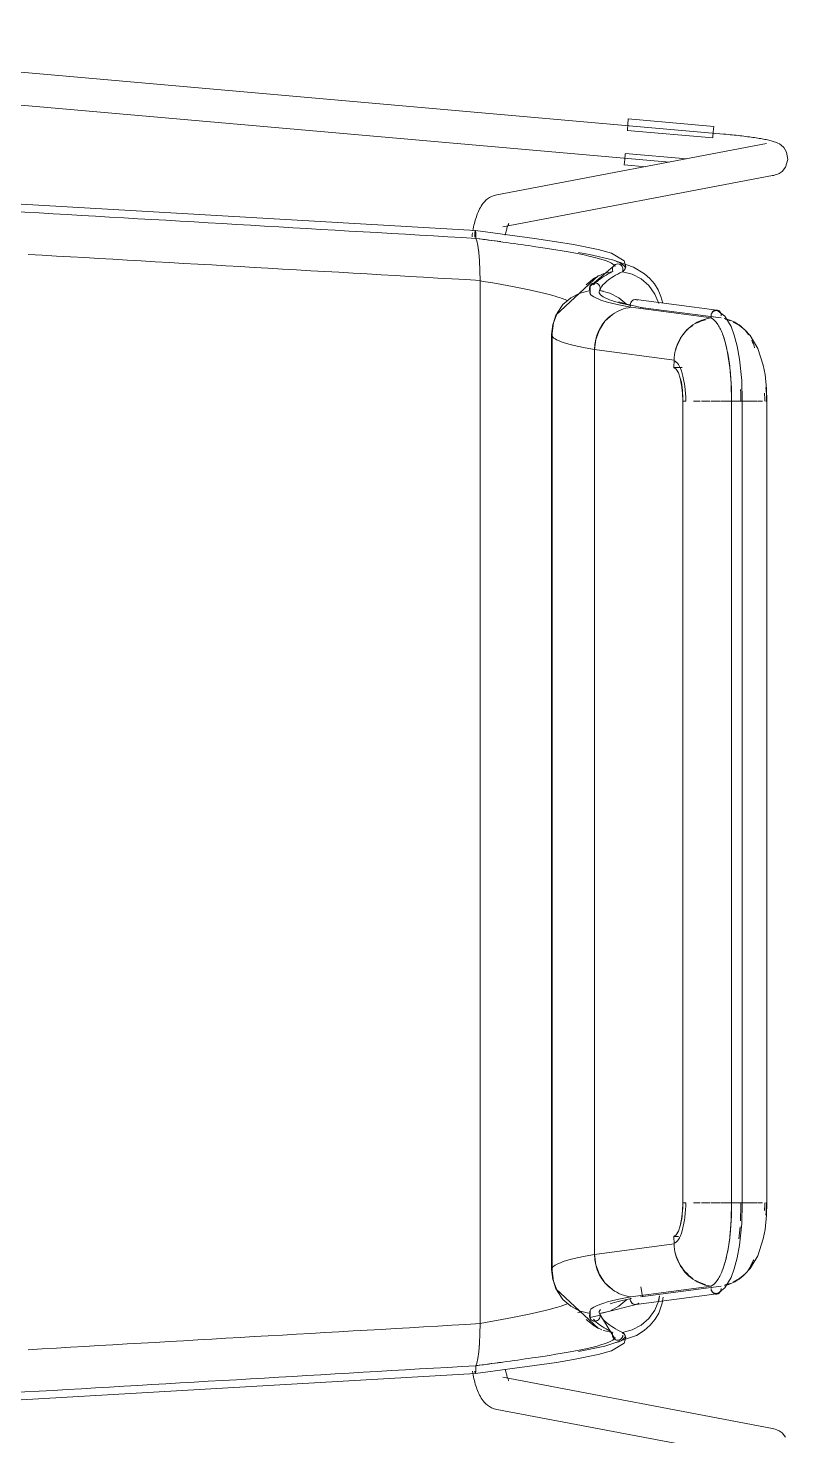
# Model space of a CAD drawing. Header units: millimetres. Extents: x 155927 to 295199, y -4084 to 97293.
# Drawn here: x 228215 to 228495, y 23719 to 24236 of the extents above; entities that cross this region are included whole.
import ezdxf

# ---------------------------------------------------------------- set-up
doc = ezdxf.new("R2010")
doc.units = ezdxf.units.MM
doc.header["$MEASUREMENT"] = 0
doc.layers.add('I-FURN', color=8, linetype='CONTINUOUS', lineweight=9)

msp = doc.modelspace()

# ---------------------------------------------------------------- linework, layer by layer
at = {"layer": 'I-FURN'}
for p, q in [((228471.19, 24197.33), (228027.87, 24236.28)), ((228026.82, 24224.33), (228451.32, 24187.03)), ((228435.99, 24200.86), (228436.17, 24202.91)), ((228436.17, 24202.91), (228467.58, 24200.15)), ((228435.8, 24198.68), (228467.21, 24195.92)), ((228435.81, 24198.8), (228435.99, 24200.86)), ((228467.4, 24198.11), (228467.22, 24196.04)), ((228467.58, 24200.15), (228467.4, 24198.11)), ((228471.35, 24197.32), (228471.19, 24197.33)), ((228472.1, 24197.25), (228471.35, 24197.32)), ((228487.04, 24193.85), (228387.75, 24175.04)), ((228472.85, 24197.18), (228472.1, 24197.25)), ((228473.6, 24197.11), (228472.85, 24197.18)), ((228474.34, 24197.04), (228473.6, 24197.11)), ((228475.08, 24196.96), (228474.34, 24197.04)), ((228475.81, 24196.88), (228475.08, 24196.96)), ((228476.54, 24196.8), (228475.81, 24196.88)), ((228477.26, 24196.72), (228476.54, 24196.8)), ((228477.97, 24196.64), (228477.26, 24196.72)), ((228478.66, 24196.55), (228477.97, 24196.64)), ((228479.35, 24196.47), (228478.66, 24196.55)), ((228480.03, 24196.38), (228479.35, 24196.47)), ((228480.69, 24196.29), (228480.03, 24196.38)), ((228481.34, 24196.2), (228480.69, 24196.29)), ((228481.97, 24196.11), (228481.34, 24196.2)), ((228482.59, 24196.02), (228481.97, 24196.11)), ((228483.2, 24195.93), (228482.59, 24196.02)), ((228483.78, 24195.84), (228483.2, 24195.93)), ((228484.35, 24195.75), (228483.78, 24195.84)), ((228484.9, 24195.66), (228484.35, 24195.75)), ((228485.44, 24195.56), (228484.9, 24195.66)), ((228485.95, 24195.47), (228485.44, 24195.56)), ((228486.45, 24195.37), (228485.95, 24195.47)), ((228486.92, 24195.28), (228486.45, 24195.37)), ((228487.38, 24195.18), (228486.92, 24195.28)), ((228487.83, 24195.08), (228487.38, 24195.18)), ((228488.25, 24194.98), (228487.83, 24195.08)), ((228488.67, 24194.88), (228488.25, 24194.98)), ((228489.07, 24194.77), (228488.67, 24194.88)), ((228489.46, 24194.66), (228489.07, 24194.77)), ((228489.86, 24194.53), (228489.46, 24194.66)), ((228490.26, 24194.39), (228489.86, 24194.53)), ((228490.69, 24194.22), (228490.26, 24194.39)), ((228491.17, 24194), (228490.69, 24194.22)), ((228491.73, 24193.7), (228491.17, 24194)), ((228492.43, 24193.22), (228491.73, 24193.7)), ((228493.34, 24192.37), (228492.43, 24193.22)), ((228494.38, 24190.71), (228493.34, 24192.37)), ((228434.68, 24186), (228434.86, 24188.04)), ((228434.86, 24188.04), (228435.04, 24190.11)), ((228457.66, 24188.24), (228435.06, 24190.23)), ((228494.03, 24185.2), (228494.86, 24187.95)), ((228494.86, 24187.95), (228494.38, 24190.71)), ((228389.98, 24163.25), (228489.27, 24182.06)), ((228434.68, 24186), (228442.58, 24185.3)), ((228489.69, 24182.15), (228489.27, 24182.06)), ((228490.2, 24182.29), (228489.69, 24182.15)), ((228490.82, 24182.5), (228490.2, 24182.29)), ((228491.62, 24182.88), (228490.82, 24182.5)), ((228492.71, 24183.62), (228491.62, 24182.88)), ((228494.03, 24185.2), (228492.71, 24183.62)), ((228379.9, 24161.85), (228047.99, 24181.14)), ((228382.42, 24171.4), (228382.06, 24170.87)), ((228382.82, 24171.94), (228382.42, 24171.4)), ((228383.27, 24172.47), (228382.82, 24171.94)), ((228383.79, 24172.99), (228383.27, 24172.47)), ((228384.38, 24173.5), (228383.79, 24172.99)), ((228385.07, 24173.98), (228384.38, 24173.5)), ((228385.86, 24174.42), (228385.07, 24173.98)), ((228386.76, 24174.78), (228385.86, 24174.42)), ((228387.75, 24175.04), (228386.76, 24174.78)), ((228380.06, 24166.33), (228379.88, 24165.72)), ((228380.26, 24166.94), (228380.06, 24166.33)), ((228380.46, 24167.53), (228380.26, 24166.94)), ((228380.68, 24168.11), (228380.46, 24167.53)), ((228380.92, 24168.68), (228380.68, 24168.11)), ((228381.17, 24169.24), (228380.92, 24168.68)), ((228381.44, 24169.79), (228381.17, 24169.24)), ((228381.73, 24170.33), (228381.44, 24169.79)), ((228382.06, 24170.87), (228381.73, 24170.33)), ((228379.12, 24162.44), (228378.99, 24161.74)), ((228379.25, 24163.12), (228379.12, 24162.44)), ((228379.39, 24163.79), (228379.25, 24163.12)), ((228379.55, 24164.44), (228379.39, 24163.79)), ((228379.71, 24165.09), (228379.55, 24164.44)), ((228379.88, 24165.72), (228379.71, 24165.09)), ((228379.75, 24161.31), (228379.72, 24160.93)), ((228379.72, 24160.93), (228379.75, 24161.31)), ((228379.8, 24161.6), (228379.75, 24161.31)), ((228379.75, 24161.31), (228379.8, 24161.6)), ((228379.8, 24161.6), (228379.85, 24161.79)), ((228379.85, 24161.78), (228379.8, 24161.6)), ((228379.9, 24161.85), (228379.85, 24161.78)), ((228379.85, 24161.79), (228379.9, 24161.85)), ((228379.9, 24161.85), (228391.76, 24160.29)), ((228379.95, 24161.77), (228379.9, 24161.85)), ((228379.9, 24161.85), (228379.95, 24161.78)), ((228379.95, 24161.78), (228380, 24161.59)), ((228380, 24161.58), (228379.95, 24161.77)), ((228380, 24161.59), (228380.05, 24161.29)), ((228380.05, 24161.28), (228380, 24161.58)), ((228380.05, 24161.29), (228380.08, 24160.9)), ((228380.08, 24160.9), (228380.05, 24161.28)), ((228391.11, 24161.17), (228391, 24160.7)), ((228391.21, 24161.62), (228391.11, 24161.17)), ((228391.32, 24162.04), (228391.21, 24161.62)), ((228391.42, 24162.43), (228391.32, 24162.04)), ((228391.53, 24162.8), (228391.42, 24162.43)), ((228391.64, 24163.13), (228391.53, 24162.8)), ((228391.74, 24163.44), (228391.64, 24163.13)), ((228391.85, 24163.71), (228391.74, 24163.44)), ((228391.94, 24163.94), (228391.85, 24163.71)), ((228392.03, 24164.13), (228391.94, 24163.94)), ((228392.1, 24164.29), (228392.03, 24164.13)), ((228392.15, 24164.37), (228392.1, 24164.29)), ((228392.19, 24164.45), (228392.15, 24164.37)), ((228392.21, 24164.47), (228392.19, 24164.45)), ((228378.77, 24160.33), (228378.67, 24159.6)), ((228378.87, 24161.04), (228378.77, 24160.33)), ((228379.69, 24160.48), (228379.68, 24159.99)), ((228379.68, 24159.99), (228379.69, 24160.48)), ((228379.68, 24159.99), (228379.69, 24159.49)), ((228379.69, 24159.49), (228379.68, 24159.99)), ((228379.72, 24160.93), (228379.69, 24160.48)), ((228379.69, 24160.48), (228379.72, 24160.93)), ((228380.1, 24160.44), (228380.08, 24160.9)), ((228380.08, 24160.9), (228380.1, 24160.45)), ((228380.09, 24158.98), (228380.11, 24159.45)), ((228380.11, 24159.45), (228380.09, 24158.98)), ((228380.09, 24158.98), (228380.49, 24158.08)), ((228380.49, 24158.08), (228380.09, 24158.98)), ((228380.1, 24160.45), (228380.11, 24159.95)), ((228380.11, 24159.95), (228380.1, 24160.44)), ((228380.11, 24159.45), (228380.11, 24159.95)), ((228380.11, 24159.95), (228380.11, 24159.45)), ((228380.49, 24158.08), (228380.85, 24156.34)), ((228380.85, 24156.33), (228380.49, 24158.08)), ((228380.85, 24156.33), (228381.16, 24153.87)), ((228381.17, 24153.84), (228380.85, 24156.33)), ((228391, 24160.7), (228390.91, 24160.21)), ((228391.76, 24160.29), (228401.68, 24158.94)), ((228401.68, 24158.94), (228409.7, 24157.76)), ((228409.7, 24157.76), (228416.02, 24156.72)), ((228416.02, 24156.72), (228425.04, 24154.92)), ((228381.17, 24153.84), (228381.4, 24150.78)), ((228381.41, 24150.74), (228381.17, 24153.84)), ((228381.4, 24150.74), (228381.56, 24147.26)), ((228381.56, 24147.2), (228381.41, 24150.74)), ((228421.88, 24153.01), (228417.81, 24153.74)), ((228430.4, 24151.12), (228421.88, 24153.01)), ((228425.04, 24154.92), (228430.03, 24153.51)), ((228430.03, 24153.51), (228434.67, 24150.74)), ((228438.03, 24148.44), (228430.4, 24151.12)), ((228434.67, 24150.74), (228435.2, 24148.56)), ((228381.56, 24147.2), (228381.62, 24143.51)), ((228381.62, 24143.43), (228381.56, 24147.2)), ((228431.43, 24149.41), (228422.01, 24141.29)), ((228426.88, 24146), (228423.56, 24144.36)), ((228423.56, 24144.35), (228426.89, 24145.99)), ((228430.5, 24146.79), (228426.88, 24146)), ((228426.89, 24145.99), (228430.5, 24146.79)), ((228430.32, 24147.76), (228430.41, 24148.25)), ((228430.41, 24148.25), (228430.32, 24147.76)), ((228430.35, 24147.26), (228430.32, 24147.76)), ((228430.32, 24147.76), (228430.35, 24147.26)), ((228430.5, 24146.79), (228430.35, 24147.26)), ((228430.35, 24147.26), (228430.5, 24146.79)), ((228430.41, 24148.25), (228430.62, 24148.7)), ((228430.62, 24148.7), (228430.41, 24148.25)), ((228430.62, 24148.7), (228430.93, 24149.08)), ((228430.93, 24149.08), (228430.62, 24148.7)), ((228430.93, 24149.08), (228431.34, 24149.37)), ((228431.34, 24149.37), (228430.93, 24149.08)), ((228431.16, 24149.26), (228431.37, 24149.39)), ((228431.34, 24149.37), (228431.8, 24149.55)), ((228431.8, 24149.55), (228431.34, 24149.37)), ((228431.8, 24149.55), (228432.28, 24149.61)), ((228432.28, 24149.61), (228431.8, 24149.55)), ((228432.28, 24149.61), (228432.77, 24149.53)), ((228432.77, 24149.54), (228432.28, 24149.61)), ((228433.22, 24149.34), (228432.77, 24149.54)), ((228432.77, 24149.53), (228433.22, 24149.34)), ((228433.22, 24149.34), (228433.61, 24149.04)), ((228433.62, 24149.04), (228433.22, 24149.34)), ((228433.61, 24149.04), (228433.92, 24148.65)), ((228433.92, 24148.65), (228433.62, 24149.04)), ((228433.92, 24148.65), (228434.12, 24148.2)), ((228434.12, 24148.2), (228433.92, 24148.65)), ((228434.15, 24147.2), (228433.98, 24146.73)), ((228433.99, 24146.73), (228434.15, 24147.21)), ((228437.62, 24145.83), (228433.99, 24146.73)), ((228434.12, 24148.2), (228434.19, 24147.7)), ((228434.19, 24147.7), (228434.12, 24148.2)), ((228434.19, 24147.7), (228434.15, 24147.2)), ((228434.15, 24147.21), (228434.19, 24147.7)), ((228435.2, 24148.56), (228434.91, 24147.64)), ((228440.94, 24144.09), (228437.62, 24145.83)), ((228442.14, 24145.94), (228438.03, 24148.44)), ((228444.1, 24144.2), (228442.14, 24145.94)), ((228381.62, 23760.03), (228381.62, 24143.43)), ((228381.62, 24143.43), (228381.62, 23760.03)), ((228425.23, 24145.3), (228409.54, 24130.7)), ((228423.56, 24144.36), (228420.72, 24141.96)), ((228420.72, 24141.96), (228423.56, 24144.35)), ((228421.99, 24141.24), (228421.91, 24140.74)), ((228421.91, 24140.74), (228421.99, 24141.23)), ((228421.95, 24140.24), (228421.91, 24140.74)), ((228421.91, 24140.74), (228421.95, 24140.25)), ((228422.19, 24141.69), (228421.99, 24141.24)), ((228421.99, 24141.23), (228422.2, 24141.68)), ((228422.14, 24141.59), (228422.09, 24138.71)), ((228422.51, 24142.07), (228422.19, 24141.69)), ((228422.2, 24141.68), (228422.51, 24142.07)), ((228422.51, 24142.07), (228422.91, 24142.36)), ((228422.91, 24142.36), (228422.51, 24142.07)), ((228422.91, 24142.36), (228423.37, 24142.55)), ((228423.37, 24142.55), (228422.91, 24142.36)), ((228423.86, 24142.62), (228423.37, 24142.55)), ((228423.37, 24142.55), (228423.86, 24142.61)), ((228424.35, 24142.55), (228423.86, 24142.62)), ((228423.86, 24142.61), (228424.35, 24142.55)), ((228424.35, 24142.55), (228424.81, 24142.36)), ((228424.81, 24142.36), (228424.35, 24142.55)), ((228424.81, 24142.36), (228425.22, 24142.07)), ((228425.22, 24142.07), (228424.81, 24142.36)), ((228425.22, 24142.07), (228425.53, 24141.68)), ((228425.53, 24141.69), (228425.22, 24142.07)), ((228425.73, 24141.24), (228425.53, 24141.69)), ((228425.53, 24141.68), (228425.73, 24141.23)), ((228425.9, 24140.45), (228425.72, 24140.02)), ((228425.82, 24140.74), (228425.73, 24141.24)), ((228425.73, 24141.23), (228425.81, 24140.74)), ((228425.81, 24140.74), (228425.78, 24140.24)), ((228425.78, 24140.25), (228425.82, 24140.74)), ((228443.76, 24141.61), (228440.94, 24144.09)), ((228445.94, 24138.53), (228443.76, 24141.61)), ((228445.79, 24142.22), (228444.1, 24144.2)), ((228447.16, 24140.03), (228445.79, 24142.22)), ((228412.13, 24134.62), (228415.01, 24137.13)), ((228415, 24137.13), (228412.13, 24134.62)), ((228418.4, 24138.88), (228415, 24137.13)), ((228415.01, 24137.13), (228418.39, 24138.88)), ((228422.11, 24139.78), (228418.4, 24138.88)), ((228421.95, 24140.25), (228422.11, 24139.78)), ((228422.11, 24139.77), (228421.95, 24140.24)), ((228425.78, 24140.24), (228425.61, 24139.77)), ((228425.61, 24139.77), (228427.04, 24139.54)), ((228425.62, 24139.78), (228425.78, 24140.25)), ((228429.33, 24138.88), (228425.62, 24139.78)), ((228432.73, 24137.13), (228429.33, 24138.88)), ((228432.69, 24135.62), (228435.13, 24134.87)), ((228435.6, 24134.62), (228432.73, 24137.13)), ((228437.17, 24135.55), (228436.98, 24135.09)), ((228437.47, 24135.93), (228437.17, 24135.55)), ((228437.86, 24136.22), (228437.47, 24135.93)), ((228438.3, 24136.41), (228437.86, 24136.22)), ((228438.77, 24136.48), (228438.3, 24136.41)), ((228439.24, 24136.41), (228438.77, 24136.48)), ((228439, 24136.47), (228468.78, 24132.61)), ((228439.68, 24136.23), (228439.24, 24136.41)), ((228447.34, 24135.01), (228445.94, 24138.53)), ((228448.19, 24137.66), (228447.16, 24140.03)), ((228448.85, 24135.15), (228448.19, 24137.66)), ((228410.13, 24131.8), (228408.41, 24127.34)), ((228409.96, 24131.49), (228408.59, 24127.92)), ((228408.6, 24127.91), (228409.96, 24131.48)), ((228409.54, 24130.7), (228408.83, 24128.78)), ((228409.96, 24131.48), (228412.13, 24134.62)), ((228412.13, 24134.62), (228409.96, 24131.49)), ((228430.33, 24131.01), (228427.59, 24128.52)), ((228435.13, 24134.87), (228441.42, 24133.49)), ((228436.98, 24135.09), (228436.9, 24134.6)), ((228436.9, 24134.6), (228436.94, 24134.11)), ((228437.09, 24133.64), (228466.79, 24129.79)), ((228440.64, 24133.62), (228470.33, 24129.77)), ((228464.54, 24130.52), (228469.14, 24129.92)), ((228469.27, 24132.25), (228471.66, 24130.36)), ((228471.66, 24130.36), (228473.96, 24126.53)), ((228408.41, 24127.34), (228407.97, 24123.59)), ((228408.59, 24127.92), (228408.12, 24124.12)), ((228408.12, 24124.12), (228408.6, 24127.91)), ((228425.51, 24125.4), (228424.19, 24121.86)), ((228427.59, 24128.52), (228425.51, 24125.4)), ((228473.96, 24126.53), (228475.15, 24123.36)), ((228474.77, 24128.23), (228477.04, 24126.9)), ((228477.04, 24126.9), (228479.11, 24125.23)), ((228479.11, 24125.23), (228480.94, 24123.25)), ((228407.97, 24123.59), (228407.97, 23818.79)), ((228408.12, 23779.34), (228408.12, 24124.12)), ((228408.12, 24124.12), (228408.12, 23779.34)), ((228424.19, 24121.86), (228423.72, 24118.09)), ((228471.01, 24123.32), (228470.82, 24123.83)), ((228471.89, 24120.49), (228471.01, 24123.32)), ((228472.69, 24116.99), (228471.89, 24120.49)), ((228475.15, 24123.36), (228476.23, 24119.32)), ((228480.94, 24123.25), (228483.81, 24118.53)), ((228423.72, 24118.09), (228452.99, 24114.23)), ((228423.72, 23785.38), (228423.72, 24118.09)), ((228423.72, 24118.09), (228423.72, 23785.38)), ((228473.52, 24111.56), (228472.69, 24116.99)), ((228476.23, 24119.32), (228477.1, 24114.61)), ((228477.1, 24114.61), (228477.9, 24106.72)), ((228483.81, 24118.53), (228485.83, 24112.38)), ((228452.99, 24114.23), (228452.93, 24111.51)), ((228455.93, 24111.51), (228452.93, 24111.51)), ((228452.93, 24111.51), (228453.79, 24110.87)), ((228453.79, 24110.87), (228454.58, 24109.52)), ((228454.58, 24109.52), (228455.25, 24107.54)), ((228474, 24105.57), (228473.52, 24111.56)), ((228485.83, 24112.38), (228486.48, 24108.89)), ((228455.25, 24107.54), (228455.76, 24105.05)), ((228455.76, 24105.05), (228456.08, 24102.2)), ((228474.08, 24099.16), (228474, 24105.57)), ((228477.9, 24106.72), (228478.05, 24099.16)), ((228486.48, 24108.89), (228487, 24103.68)), ((228456.08, 24102.2), (228456.18, 24099.16)), ((228456.18, 24099.16), (228456.18, 23804.31)), ((228456.24, 23804.31), (228456.24, 24099.16)), ((228460.1, 24099.16), (228462.56, 24099.16)), ((228463.08, 24099.16), (228464.49, 24099.16)), ((228466.19, 24099.16), (228464.48, 24099.16)), ((228466.55, 24099.16), (228470.11, 24099.16)), ((228474.11, 24099.16), (228470.3, 24099.16)), ((228470.3, 24099.16), (228474.11, 24099.16)), ((228474.08, 24099.16), (228474.08, 23804.31)), ((228474.09, 24099.16), (228478.05, 24099.16)), ((228474.2, 24099.16), (228474.09, 24099.16)), ((228474.42, 24099.16), (228474.2, 24099.16)), ((228474.75, 24099.16), (228474.42, 24099.16)), ((228475.17, 24099.16), (228474.75, 24099.16)), ((228475.64, 24099.16), (228475.17, 24099.16)), ((228476.14, 24099.16), (228475.64, 24099.16)), ((228476.63, 24099.16), (228476.14, 24099.16)), ((228477.09, 24099.16), (228476.63, 24099.16)), ((228477.48, 24099.16), (228477.09, 24099.16)), ((228477.78, 24099.16), (228477.48, 24099.16)), ((228477.98, 24099.16), (228477.78, 24099.16)), ((228480.83, 24099.16), (228477.8, 24099.16)), ((228477.8, 24099.16), (228480.82, 24099.16)), ((228478.05, 24099.16), (228477.98, 24099.16)), ((228478.05, 23804.31), (228478.05, 24099.16)), ((228480.99, 24099.16), (228483.56, 24099.16)), ((228483.84, 24099.16), (228485.59, 24099.16)), ((228486.78, 24099.16), (228487.07, 24099.16)), ((228487.08, 24099.16), (228486.91, 24099.16)), ((228487, 24103.68), (228487.08, 24099.16)), ((228487.08, 23804.31), (228487.08, 24099.16)), ((228407.97, 23818.79), (228407.97, 23779.88)), ((228456.18, 23804.31), (228456.08, 23801.27)), ((228462.56, 23804.31), (228460.1, 23804.31)), ((228464.49, 23804.31), (228463.08, 23804.31)), ((228464.48, 23804.31), (228466.19, 23804.31)), ((228470.11, 23804.31), (228466.55, 23804.31)), ((228470.3, 23804.31), (228474.11, 23804.31)), ((228474.11, 23804.31), (228470.3, 23804.31)), ((228474.01, 23798.08), (228474.08, 23804.31)), ((228478.05, 23804.31), (228474.2, 23804.31)), ((228474.2, 23804.31), (228474.42, 23804.31)), ((228474.42, 23804.31), (228474.75, 23804.31)), ((228474.75, 23804.31), (228475.17, 23804.31)), ((228475.17, 23804.31), (228475.64, 23804.31)), ((228475.64, 23804.31), (228476.14, 23804.31)), ((228476.14, 23804.31), (228476.63, 23804.31)), ((228476.63, 23804.31), (228477.09, 23804.31)), ((228477.09, 23804.31), (228477.48, 23804.31)), ((228477.48, 23804.31), (228477.78, 23804.31)), ((228477.78, 23804.31), (228477.98, 23804.31)), ((228477.8, 23804.31), (228480.83, 23804.31)), ((228480.82, 23804.31), (228477.8, 23804.31)), ((228477.9, 23796.75), (228478.05, 23804.31)), ((228477.98, 23804.31), (228478.05, 23804.31)), ((228483.56, 23804.31), (228480.99, 23804.31)), ((228485.59, 23804.31), (228483.84, 23804.31)), ((228487.07, 23804.31), (228486.78, 23804.31)), ((228486.91, 23804.31), (228487.08, 23804.31)), ((228487, 23799.79), (228487.08, 23804.31)), ((228456.08, 23801.27), (228455.76, 23798.42)), ((228486.48, 23794.58), (228487, 23799.79)), ((228454.58, 23793.94), (228453.79, 23792.59)), ((228455.25, 23795.93), (228454.58, 23793.94)), ((228455.76, 23798.42), (228455.25, 23795.93)), ((228473.47, 23791.52), (228474.01, 23798.08)), ((228477.1, 23788.86), (228477.9, 23796.75)), ((228485.83, 23791.08), (228486.48, 23794.58)), ((228452.99, 23789.24), (228423.72, 23785.38)), ((228453.79, 23792.59), (228452.93, 23791.95)), ((228452.93, 23791.95), (228454.59, 23791.95)), ((228452.93, 23791.95), (228452.99, 23789.24)), ((228472.88, 23787.51), (228473.47, 23791.52)), ((228476.23, 23784.14), (228477.1, 23788.86)), ((228483.81, 23784.93), (228485.83, 23791.08)), ((228423.72, 23785.38), (228424.19, 23781.61)), ((228471.91, 23783.07), (228472.88, 23787.51)), ((228475.15, 23780.1), (228476.23, 23784.14)), ((228480.94, 23780.22), (228483.81, 23784.93)), ((228408.41, 23776.13), (228407.97, 23779.88)), ((228408.6, 23775.55), (228408.12, 23779.34)), ((228408.12, 23779.34), (228408.59, 23775.55)), ((228424.19, 23781.61), (228425.51, 23778.06)), ((228425.51, 23778.06), (228427.59, 23774.95)), ((228470.82, 23779.64), (228471.91, 23783.07)), ((228473.96, 23776.93), (228475.15, 23780.1)), ((228477.04, 23776.57), (228479.11, 23778.24)), ((228479.11, 23778.24), (228480.94, 23780.22)), ((228410.13, 23771.66), (228408.41, 23776.13)), ((228408.59, 23775.55), (228409.96, 23771.98)), ((228409.96, 23771.98), (228408.6, 23775.55)), ((228409.54, 23772.76), (228408.83, 23774.69)), ((228427.59, 23774.95), (228430.33, 23772.46)), ((228437.09, 23769.83), (228466.79, 23773.67)), ((228470.33, 23773.69), (228440.64, 23769.85)), ((228441.42, 23769.97), (228440.73, 23773.46)), ((228464.54, 23772.94), (228466.8, 23773.24)), ((228469.27, 23771.21), (228471.66, 23773.1)), ((228471.66, 23773.1), (228473.96, 23776.93)), ((228474.77, 23775.24), (228477.04, 23776.57)), ((228425.23, 23758.16), (228409.54, 23772.76)), ((228412.13, 23768.85), (228409.96, 23771.98)), ((228409.96, 23771.98), (228412.13, 23768.84)), ((228415.01, 23766.34), (228412.13, 23768.85)), ((228412.13, 23768.84), (228415, 23766.33)), ((228432.73, 23766.33), (228435.6, 23768.84)), ((228436.94, 23769.36), (228436.9, 23768.86)), ((228436.9, 23768.86), (228436.98, 23768.37)), ((228436.98, 23768.37), (228437.17, 23767.92)), ((228437.17, 23767.92), (228437.47, 23767.54)), ((228468.78, 23770.85), (228439, 23767)), ((228445.94, 23764.94), (228447.34, 23768.45)), ((228447.7, 23770.2), (228447.33, 23768.46)), ((228447.34, 23768.45), (228447.7, 23770.19)), ((228448.67, 23767.46), (228448.97, 23769.73)), ((228415, 23766.33), (228418.4, 23764.58)), ((228418.39, 23764.59), (228415.01, 23766.34)), ((228418.4, 23764.58), (228422.11, 23763.69)), ((228421.91, 23762.72), (228421.95, 23763.22)), ((228421.95, 23763.22), (228421.91, 23762.72)), ((228421.99, 23762.23), (228421.91, 23762.72)), ((228421.91, 23762.72), (228421.99, 23762.23)), ((228421.95, 23763.22), (228422.11, 23763.69)), ((228422.11, 23763.69), (228421.95, 23763.22)), ((228422.01, 23762.17), (228425.9, 23763.01)), ((228422.14, 23761.88), (228422.09, 23764.76)), ((228427.46, 23764.05), (228425.6, 23763.72)), ((228427.04, 23763.92), (228425.61, 23763.69)), ((228425.61, 23763.69), (228425.78, 23763.22)), ((228425.62, 23763.69), (228429.33, 23764.58)), ((228425.78, 23763.22), (228425.62, 23763.69)), ((228431.43, 23754.05), (228425.72, 23763.44)), ((228425.81, 23762.72), (228425.73, 23762.23)), ((228425.73, 23762.23), (228425.82, 23762.72)), ((228425.78, 23763.22), (228425.81, 23762.72)), ((228425.82, 23762.72), (228425.78, 23763.22)), ((228439.08, 23767.01), (228427.46, 23764.05)), ((228429.33, 23764.58), (228432.73, 23766.33)), ((228437.47, 23767.54), (228437.86, 23767.24)), ((228437.86, 23767.24), (228438.3, 23767.05)), ((228438.3, 23767.05), (228438.77, 23766.98)), ((228438.77, 23766.98), (228439.24, 23767.05)), ((228439.24, 23767.05), (228439.68, 23767.24)), ((228439.68, 23767.24), (228440.06, 23767.53)), ((228443.76, 23761.85), (228445.94, 23764.94)), ((228446.04, 23761.59), (228447.38, 23763.86)), ((228447.38, 23763.86), (228448.67, 23767.46)), ((228381.56, 23756.26), (228381.62, 23760.03)), ((228381.62, 23759.95), (228381.56, 23756.26)), ((228423.56, 23759.11), (228420.72, 23761.51)), ((228420.72, 23761.51), (228423.56, 23759.1)), ((228422.2, 23761.78), (228421.99, 23762.23)), ((228421.99, 23762.23), (228422.19, 23761.78)), ((228422.19, 23761.78), (228422.51, 23761.4)), ((228422.51, 23761.4), (228422.2, 23761.78)), ((228422.91, 23761.11), (228422.51, 23761.4)), ((228422.51, 23761.4), (228422.91, 23761.1)), ((228423.37, 23760.92), (228422.91, 23761.11)), ((228422.91, 23761.1), (228423.37, 23760.91)), ((228423.86, 23760.85), (228423.37, 23760.92)), ((228423.37, 23760.91), (228423.86, 23760.85)), ((228425.23, 23758.16), (228423.56, 23759.11)), ((228423.56, 23759.1), (228426.38, 23757.65)), ((228424.35, 23760.92), (228423.86, 23760.85)), ((228423.86, 23760.85), (228424.35, 23760.91)), ((228424.81, 23761.11), (228424.35, 23760.92)), ((228424.35, 23760.91), (228424.81, 23761.1)), ((228425.22, 23761.4), (228424.81, 23761.11)), ((228424.81, 23761.1), (228425.22, 23761.4)), ((228425.53, 23761.78), (228425.22, 23761.4)), ((228425.22, 23761.4), (228425.53, 23761.78)), ((228425.73, 23762.23), (228425.53, 23761.78)), ((228425.53, 23761.78), (228425.73, 23762.23)), ((228426.88, 23757.46), (228430.5, 23756.68)), ((228430.5, 23756.68), (228426.89, 23757.47)), ((228433.99, 23756.73), (228437.62, 23757.63)), ((228437.62, 23757.63), (228440.94, 23759.37)), ((228439.19, 23755.62), (228442.02, 23757.43)), ((228440.94, 23759.37), (228443.76, 23761.85)), ((228442.02, 23757.43), (228444.26, 23759.42)), ((228444.26, 23759.42), (228446.04, 23761.59)), ((228381.17, 23749.63), (228381.41, 23752.73)), ((228381.4, 23752.68), (228381.17, 23749.62)), ((228381.56, 23756.2), (228381.4, 23752.73)), ((228381.41, 23752.73), (228381.56, 23756.26)), ((228427.48, 23751.63), (228439.19, 23755.62)), ((228430.03, 23749.95), (228434.67, 23752.72)), ((228430.32, 23755.71), (228430.35, 23756.21)), ((228430.35, 23756.2), (228430.32, 23755.7)), ((228430.41, 23755.22), (228430.32, 23755.71)), ((228430.32, 23755.7), (228430.41, 23755.21)), ((228430.35, 23756.21), (228430.5, 23756.68)), ((228430.5, 23756.68), (228430.35, 23756.2)), ((228430.62, 23754.77), (228430.41, 23755.22)), ((228430.41, 23755.21), (228430.62, 23754.76)), ((228430.93, 23754.39), (228430.62, 23754.77)), ((228430.62, 23754.76), (228430.93, 23754.38)), ((228431.34, 23754.1), (228430.93, 23754.39)), ((228430.93, 23754.38), (228431.34, 23754.1)), ((228431.8, 23753.92), (228431.34, 23754.1)), ((228431.34, 23754.1), (228431.8, 23753.91)), ((228432.28, 23753.86), (228431.8, 23753.92)), ((228431.8, 23753.91), (228432.28, 23753.85)), ((228432.77, 23753.93), (228432.28, 23753.86)), ((228432.28, 23753.85), (228432.77, 23753.93)), ((228433.22, 23754.13), (228432.77, 23753.93)), ((228432.77, 23753.93), (228433.22, 23754.12)), ((228433.61, 23754.43), (228433.22, 23754.13)), ((228433.22, 23754.12), (228433.62, 23754.42)), ((228433.92, 23754.81), (228433.61, 23754.43)), ((228433.62, 23754.42), (228433.92, 23754.81)), ((228434.12, 23755.27), (228433.92, 23754.81)), ((228433.92, 23754.81), (228434.12, 23755.27)), ((228433.98, 23756.73), (228434.15, 23756.26)), ((228434.15, 23756.26), (228433.99, 23756.73)), ((228434.19, 23755.76), (228434.12, 23755.27)), ((228434.12, 23755.27), (228434.19, 23755.76)), ((228434.67, 23752.72), (228435.2, 23754.91)), ((228435.2, 23754.91), (228434.91, 23755.82)), ((228380.49, 23745.38), (228380.85, 23747.13)), ((228380.85, 23747.12), (228380.49, 23745.38)), ((228380.85, 23747.13), (228381.17, 23749.63)), ((228381.16, 23749.59), (228380.85, 23747.13)), ((228416.02, 23746.74), (228425.04, 23748.55)), ((228417.81, 23749.72), (228427.48, 23751.63)), ((228425.04, 23748.55), (228430.03, 23749.95)), ((228378.99, 23741.72), (228378.87, 23742.42)), ((228379.72, 23742.53), (228379.75, 23742.15)), ((228379.75, 23742.15), (228379.72, 23742.53)), ((228379.75, 23742.15), (228379.8, 23741.86)), ((228379.8, 23741.86), (228379.75, 23742.15)), ((228379.9, 23741.62), (228391.76, 23743.17)), ((228380, 23741.88), (228380.05, 23742.18)), ((228380.05, 23742.18), (228380, 23741.88)), ((228380.05, 23742.18), (228380.08, 23742.57)), ((228380.08, 23742.56), (228380.05, 23742.18)), ((228380.08, 23742.57), (228380.1, 23743.02)), ((228380.1, 23743.02), (228380.08, 23742.56)), ((228380.49, 23745.38), (228380.09, 23744.48)), ((228380.09, 23744.48), (228380.49, 23745.38)), ((228380.11, 23744.01), (228380.09, 23744.48)), ((228380.09, 23744.48), (228380.11, 23744.01)), ((228380.1, 23743.02), (228380.11, 23743.51)), ((228380.11, 23743.51), (228380.1, 23743.02)), ((228380.11, 23743.51), (228380.11, 23744.01)), ((228380.11, 23744.01), (228380.11, 23743.51)), ((228391, 23742.76), (228390.91, 23743.26)), ((228391.11, 23742.29), (228391, 23742.76)), ((228391.21, 23741.85), (228391.11, 23742.29)), ((228391.32, 23741.43), (228391.21, 23741.85)), ((228391.76, 23743.17), (228401.68, 23744.53)), ((228401.68, 23744.53), (228409.7, 23745.71)), ((228409.7, 23745.71), (228416.02, 23746.74)), ((228379.9, 23741.61), (228047.99, 23722.33)), ((228379.12, 23741.03), (228378.99, 23741.72)), ((228379.25, 23740.35), (228379.12, 23741.03)), ((228379.39, 23739.68), (228379.25, 23740.35)), ((228379.55, 23739.02), (228379.39, 23739.68)), ((228379.71, 23738.38), (228379.55, 23739.02)), ((228379.88, 23737.75), (228379.71, 23738.38)), ((228379.85, 23741.68), (228379.9, 23741.62)), ((228379.9, 23741.61), (228379.85, 23741.68)), ((228380.06, 23737.13), (228379.88, 23737.75)), ((228380.26, 23736.53), (228380.06, 23737.13)), ((228489.27, 23721.4), (228389.98, 23740.21)), ((228391.42, 23741.03), (228391.32, 23741.43)), ((228391.53, 23740.67), (228391.42, 23741.03)), ((228391.64, 23740.33), (228391.53, 23740.67)), ((228391.74, 23740.03), (228391.64, 23740.33)), ((228391.85, 23739.76), (228391.74, 23740.03)), ((228391.94, 23739.53), (228391.85, 23739.76)), ((228392.03, 23739.33), (228391.94, 23739.53)), ((228392.1, 23739.18), (228392.03, 23739.33)), ((228392.15, 23739.09), (228392.1, 23739.18)), ((228392.19, 23739.02), (228392.15, 23739.09)), ((228392.21, 23738.99), (228392.19, 23739.02)), ((228380.46, 23735.94), (228380.26, 23736.53)), ((228380.68, 23735.35), (228380.46, 23735.94)), ((228380.92, 23734.78), (228380.68, 23735.35)), ((228381.17, 23734.22), (228380.92, 23734.78)), ((228381.44, 23733.67), (228381.17, 23734.22)), ((228381.73, 23733.14), (228381.44, 23733.67)), ((228382.06, 23732.6), (228381.73, 23733.14)), ((228382.42, 23732.06), (228382.06, 23732.6)), ((228382.82, 23731.53), (228382.42, 23732.06)), ((228383.27, 23731), (228382.82, 23731.53)), ((228383.79, 23730.48), (228383.27, 23731)), ((228384.38, 23729.97), (228383.79, 23730.48)), ((228385.07, 23729.48), (228384.38, 23729.97)), ((228385.86, 23729.05), (228385.07, 23729.48)), ((228386.76, 23728.68), (228385.86, 23729.05)), ((228387.75, 23728.42), (228386.76, 23728.68)), ((228387.75, 23728.42), (228487.04, 23709.61)), ((228489.69, 23721.31), (228489.27, 23721.4)), ((228490.2, 23721.18), (228489.69, 23721.31)), ((228490.82, 23720.96), (228490.2, 23721.18)), ((228491.62, 23720.59), (228490.82, 23720.96)), ((228492.71, 23719.84), (228491.62, 23720.59)), ((228494.03, 23718.26), (228492.71, 23719.84))]:
    msp.add_line(p, q, dxfattribs=at)
for centre, major_axis, ratio, start_param, end_param in [((228438.77, 24134.52), (0, 1.96), 0.955139, 5.775592, 8.064923), ((228438.78, 24117.96), (0, 15.78), 0.955139, 0.595876, 1.562553), ((228438.78, 24117.96), (0, 15.78), 0.955139, 0.354206, 0.595753), ((228438.78, 24117.96), (0, 15.78), 0.955139, 0.112537, 0.354036), ((228471.33, 24099.16), (-15.75, 0), 0.000004, 5.8107, 5.99294), ((228482.81, 24099.16), (0, 12.4), 0.287441, 4.712389, 4.950404), ((228471.33, 23804.31), (-15.75, 0), 0.000004, 0.290246, 0.472486), ((228482.81, 23804.31), (0, 12.4), 0.287441, 4.492176, 4.712389), ((228438.78, 23785.51), (0, 15.78), 0.955139, 1.579038, 2.545717), ((228438.78, 23785.51), (0, 15.78), 0.955139, 2.545839, 2.787386), ((228438.78, 23785.51), (0, 15.78), 0.955139, 2.787556, 3.029056), ((228438.77, 23768.95), (0, 1.96), 0.955139, 1.359855, 3.903556)]:
    msp.add_ellipse(centre, major_axis=major_axis, ratio=ratio, start_param=start_param, end_param=end_param, dxfattribs=at)
for points in [[(228048.09, 24178.3), (228103.49, 24175.08), (228214.26, 24168.64), (228324.85, 24162.2), (228380.09, 24158.98)], [(228389.26, 24157.81), (228386.23, 24158.19), (228383.16, 24158.58), (228380.1, 24158.97)], [(228215.38, 24153.1), (228270.84, 24149.9), (228326.26, 24146.71), (228381.62, 24143.51)], [(228437.09, 24133.64), (228431.59, 24134.66), (228423.53, 24136.71), (228421.56, 24138.75), (228422.11, 24139.77)], [(228466.64, 24130.06), (228466.62, 24130.14), (228466.61, 24130.3), (228466.61, 24130.47), (228466.61, 24130.55)], [(228466.79, 24129.79), (228465.55, 24129.64), (228463.18, 24129.06), (228459.84, 24127.3), (228457, 24124.77), (228454.81, 24121.62), (228453.39, 24118.02), (228453.03, 24115.52), (228452.99, 24114.23)], [(228461.28, 24127.81), (228462.31, 24128.38), (228463.42, 24128.71), (228464.54, 24129.01)], [(228466.79, 24129.59), (228467.51, 24129.24), (228468.92, 24127.93), (228470.82, 24124.23), (228472.34, 24119.16), (228473.45, 24113.01), (228474.08, 24106.16), (228474.16, 24101.5), (228474.11, 24099.16)], [(228471.75, 24129.31), (228472.4, 24129.15), (228473.05, 24128.95), (228473.68, 24128.71)], [(228408.12, 24124.12), (228408.02, 24123.95), (228407.97, 24123.77), (228407.97, 24123.59)], [(228482.64, 24118.76), (228482.38, 24119.72), (228482.03, 24120.65), (228481.6, 24121.54)], [(228453.01, 24113.98), (228454.12, 24113.73), (228456.29, 24110.34), (228457.25, 24102.95), (228457.31, 24099.16)], [(228456.23, 24100), (228456.18, 24102.78), (228455.91, 24105.92), (228455.3, 24107.54)], [(228486.77, 24104.13), (228486.93, 24102.55), (228487, 24100.87), (228486.99, 24099.16)], [(228477.5, 24103.42), (228477.53, 24102.01), (228477.54, 24100.59), (228477.51, 24099.16)], [(228457.31, 23804.31), (228457.28, 23802.41), (228457.02, 23798.68), (228456.06, 23793.88), (228454.66, 23790.56), (228453.56, 23789.61), (228453.01, 23789.48)], [(228477.51, 23804.31), (228477.55, 23802.09), (228477.52, 23799.89), (228477.41, 23797.71)], [(228486.99, 23804.31), (228487, 23802.73), (228486.92, 23801.23), (228486.79, 23799.8)], [(228455.3, 23795.93), (228455.84, 23797.99), (228456.13, 23800.7), (228456.22, 23803.47)], [(228477.27, 23795.5), (228477.16, 23794.02), (228477.01, 23792.57), (228476.84, 23791.15)], [(228452.99, 23789.24), (228453.03, 23787.94), (228453.39, 23785.44), (228454.81, 23781.84), (228457, 23778.69), (228459.84, 23776.17), (228463.18, 23774.4), (228465.55, 23773.82), (228466.79, 23773.67)], [(228407.97, 23779.88), (228407.97, 23779.7), (228408.02, 23779.52), (228408.12, 23779.34)], [(228470.75, 23779.47), (228470.18, 23778), (228468.92, 23775.54), (228467.51, 23774.23), (228466.79, 23773.88)], [(228464.52, 23774.33), (228463.4, 23774.64), (228462.3, 23775.08), (228461.27, 23775.65)], [(228473.67, 23774.76), (228473.02, 23774.5), (228472.34, 23774.34), (228471.66, 23774.2)], [(228437.09, 23769.83), (228431.59, 23768.81), (228423.53, 23766.76), (228421.56, 23764.71), (228422.11, 23763.69)], [(228437.3, 23769.2), (228434.18, 23768.54), (228431.26, 23767.88), (228429.54, 23767.23)], [(228419.05, 23764.25), (228418.59, 23764.19), (228418.12, 23764.14), (228417.65, 23764.08)], [(228425.91, 23765.2), (228425.45, 23764.69), (228425.35, 23764.19), (228425.61, 23763.69)], [(228381.62, 23759.95), (228326.26, 23756.76), (228270.84, 23753.56), (228215.38, 23750.37)], [(228048.09, 23725.16), (228103.49, 23728.38), (228214.26, 23734.82), (228324.85, 23741.26), (228380.09, 23744.48)], [(228389.45, 23745.68), (228386.36, 23745.29), (228383.22, 23744.89), (228380.1, 23744.5)]]:
    msp.add_open_spline(points, degree=3, dxfattribs=at)
for points, knots in [([(228431.38, 24148.62), (228431.19, 24149.02), (228429.59, 24150.44), (228421.29, 24152.88), (228402.85, 24155.93), (228387.64, 24157.97), (228380.09, 24158.98)], [0.1500588, 0.1500588, 0.1500588, 0.1500588, 0.25, 0.5, 0.75, 1, 1, 1, 1]), ([(228423.37, 24141.9), (228423.76, 24142.36), (228425.43, 24143.99), (228428.09, 24145.62), (228430.5, 24146.79)], [0.303693, 0.303693, 0.303693, 0.303693, 0.5, 1, 1, 1, 1]), ([(228425.9, 24140.45), (228426.37, 24141.39), (228428.15, 24143.48), (228431.58, 24145.57), (228433.98, 24146.73)], [0.0974621, 0.0974621, 0.0974621, 0.0974621, 0.5, 1, 1, 1, 1]), ([(228433.99, 24146.73), (228435.54, 24147.76), (228435.31, 24149.04), (228432.29, 24150.32), (228431.56, 24150.58)], [0, 0, 0, 0, 0.25, 0.3133981, 0.3133981, 0.3133981, 0.3133981]), ([(228381.62, 24143.43), (228387, 24142.46), (228397.79, 24140.51), (228408.5, 24138.08), (228412.74, 24136.62), (228413.89, 24136.13)], [0, 0, 0, 0, 0.25, 0.5, 0.625, 0.625, 0.625, 0.625]), ([(228437, 24134.33), (228433.29, 24135.12), (228426.8, 24136.94), (228425.07, 24138.75), (228425.61, 24139.77)], [0.1122148, 0.1122148, 0.1122148, 0.1122148, 0.5, 1, 1, 1, 1]), ([(228470.38, 24130.65), (228470.38, 24130.79), (228470.36, 24131.01), (228470.3, 24131.3), (228470.2, 24131.57), (228470.02, 24131.89), (228469.73, 24132.21), (228469.37, 24132.44), (228469.02, 24132.58), (228468.71, 24132.62), (228468.44, 24132.63), (228468.17, 24132.59), (228467.92, 24132.52), (228467.67, 24132.41), (228467.36, 24132.22), (228467.03, 24131.89), (228466.79, 24131.49), (228466.68, 24131.14), (228466.61, 24130.77), (228466.61, 24130.32), (228466.72, 24129.97), (228466.79, 24129.79)], [0.1111111, 0.1111111, 0.1111111, 0.1111111, 0.1666667, 0.1944444, 0.2222222, 0.2777778, 0.3333333, 0.3888889, 0.4444444, 0.4791667, 0.5138889, 0.5486111, 0.5833333, 0.6180556, 0.6527778, 0.7222222, 0.7916667, 0.8263889, 0.8611111, 0.9305556, 1, 1, 1, 1]), ([(228466.7, 24131.04), (228466.74, 24131.16), (228466.84, 24131.39), (228467.12, 24131.81), (228467.66, 24132.26), (228468.54, 24132.51), (228469.32, 24132.28), (228469.83, 24131.89), (228470.13, 24131.51), (228470.32, 24131.05), (228470.35, 24130.72), (228470.36, 24130.55)], [-0.8125, -0.8125, -0.8125, -0.8125, -0.765625, -0.71875, -0.625, -0.5, -0.375, -0.3125, -0.25, -0.1875, -0.125, -0.125, -0.125, -0.125]), ([(228453.55, 24117.76), (228453.87, 24119), (228455.3, 24122.52), (228457.76, 24125.82), (228459.92, 24126.96)], [-0.8333333, -0.8333333, -0.8333333, -0.8333333, -0.6666667, -0.3333333, -0.3333333, -0.3333333, -0.3333333]), ([(228480.46, 24123.51), (228480.19, 24123.91), (228479.15, 24125.28), (228476.99, 24127.29), (228474.14, 24128.89), (228472.2, 24129.36), (228471.43, 24129.53)], [0.434972, 0.434972, 0.434972, 0.434972, 0.5, 0.6666667, 0.8333333, 0.9407177, 0.9407177, 0.9407177, 0.9407177]), ([(228407.97, 24123.59), (228407.97, 24122.76), (228410.35, 24120.93), (228417.99, 24119.09), (228423.72, 24118.09)], [0.0892846, 0.0892846, 0.0892846, 0.0892846, 0.5, 1, 1, 1, 1]), ([(228474.11, 23804.31), (228474.16, 23801.96), (228474.08, 23797.31), (228473.45, 23790.46), (228472.36, 23784.35), (228471.35, 23781.13), (228470.82, 23779.64)], [0.0000052, 0.0000052, 0.0000052, 0.0000052, 0.1666667, 0.3333333, 0.5, 0.6602535, 0.6602535, 0.6602535, 0.6602535]), ([(228423.72, 23785.38), (228417.99, 23784.37), (228410.35, 23782.54), (228407.97, 23780.71), (228407.97, 23779.88)], [0, 0, 0, 0, 0.5, 0.9107153, 0.9107153, 0.9107153, 0.9107153]), ([(228459.92, 23776.51), (228457.86, 23777.94), (228455.35, 23780.88), (228453.79, 23784.46), (228453.54, 23785.7)], [-0.6666667, -0.6666667, -0.6666667, -0.6666667, -0.3333333, -0.1666667, -0.1666667, -0.1666667, -0.1666667]), ([(228480.22, 23779.6), (228480.74, 23780.33), (228481.46, 23781.58), (228482.09, 23782.91), (228482.29, 23783.43)], [0.5455526, 0.5455526, 0.5455526, 0.5455526, 0.6666667, 0.739481, 0.739481, 0.739481, 0.739481]), ([(228471.54, 23773.9), (228472.28, 23774.06), (228474.15, 23774.63), (228476.99, 23776.17), (228478.82, 23777.85), (228479.59, 23778.8)], [0.0634811, 0.0634811, 0.0634811, 0.0634811, 0.1666667, 0.3333333, 0.5, 0.5, 0.5, 0.5]), ([(228470.36, 23772.91), (228470.36, 23772.75), (228470.32, 23772.46), (228470.18, 23772.07), (228469.92, 23771.66), (228469.4, 23771.2), (228468.54, 23770.95), (228467.74, 23771.18), (228467.21, 23771.58), (228466.9, 23771.96), (228466.75, 23772.26), (228466.7, 23772.42)], [-0.875, -0.875, -0.875, -0.875, -0.8125, -0.765625, -0.71875, -0.625, -0.5, -0.375, -0.3125, -0.25, -0.1875, -0.1875, -0.1875, -0.1875]), ([(228466.62, 23772.82), (228466.62, 23772.68), (228466.65, 23772.45), (228466.73, 23772.16), (228466.84, 23771.89), (228467.04, 23771.58), (228467.34, 23771.26), (228467.71, 23771.02), (228468.07, 23770.89), (228468.38, 23770.84), (228468.66, 23770.84), (228468.92, 23770.87), (228469.17, 23770.94), (228469.41, 23771.06), (228469.71, 23771.25), (228470.02, 23771.57), (228470.24, 23771.97), (228470.34, 23772.32), (228470.37, 23772.59), (228470.38, 23772.75), (228470.38, 23772.82)], [0.1111111, 0.1111111, 0.1111111, 0.1111111, 0.1666667, 0.1944444, 0.2222222, 0.2777778, 0.3333333, 0.3888889, 0.4444444, 0.4791667, 0.5138889, 0.5486111, 0.5833333, 0.6180556, 0.6527778, 0.7222222, 0.7916667, 0.8263889, 0.8611111, 0.8888889, 0.8888889, 0.8888889, 0.8888889]), ([(228413.89, 23767.33), (228412.74, 23766.84), (228408.5, 23765.39), (228397.79, 23762.95), (228387, 23761.01), (228381.62, 23760.03)], [0.375, 0.375, 0.375, 0.375, 0.5, 0.75, 1, 1, 1, 1]), ([(228425.9, 23763.01), (228426.37, 23762.08), (228428.15, 23759.98), (228431.58, 23757.89), (228433.98, 23756.73)], [0.0974617, 0.0974617, 0.0974617, 0.0974617, 0.5, 1, 1, 1, 1]), ([(228423.37, 23761.56), (228423.76, 23761.1), (228425.43, 23759.47), (228428.09, 23757.85), (228430.5, 23756.68)], [0.3036932, 0.3036932, 0.3036932, 0.3036932, 0.5, 1, 1, 1, 1]), ([(228431.38, 23754.85), (228431.19, 23754.44), (228429.59, 23753.02), (228421.29, 23750.58), (228402.85, 23747.53), (228387.64, 23745.5), (228380.09, 23744.48)], [0.1500589, 0.1500589, 0.1500589, 0.1500589, 0.25, 0.5, 0.75, 1, 1, 1, 1]), ([(228433.99, 23756.73), (228435.54, 23755.71), (228435.31, 23754.45), (228432.41, 23753.19), (228431.78, 23752.96)], [0, 0, 0, 0, 0.25, 0.3070827, 0.3070827, 0.3070827, 0.3070827])]:
    msp.add_open_spline(points, degree=3, knots=knots, dxfattribs=at)

doc.saveas('drawing.dxf')
